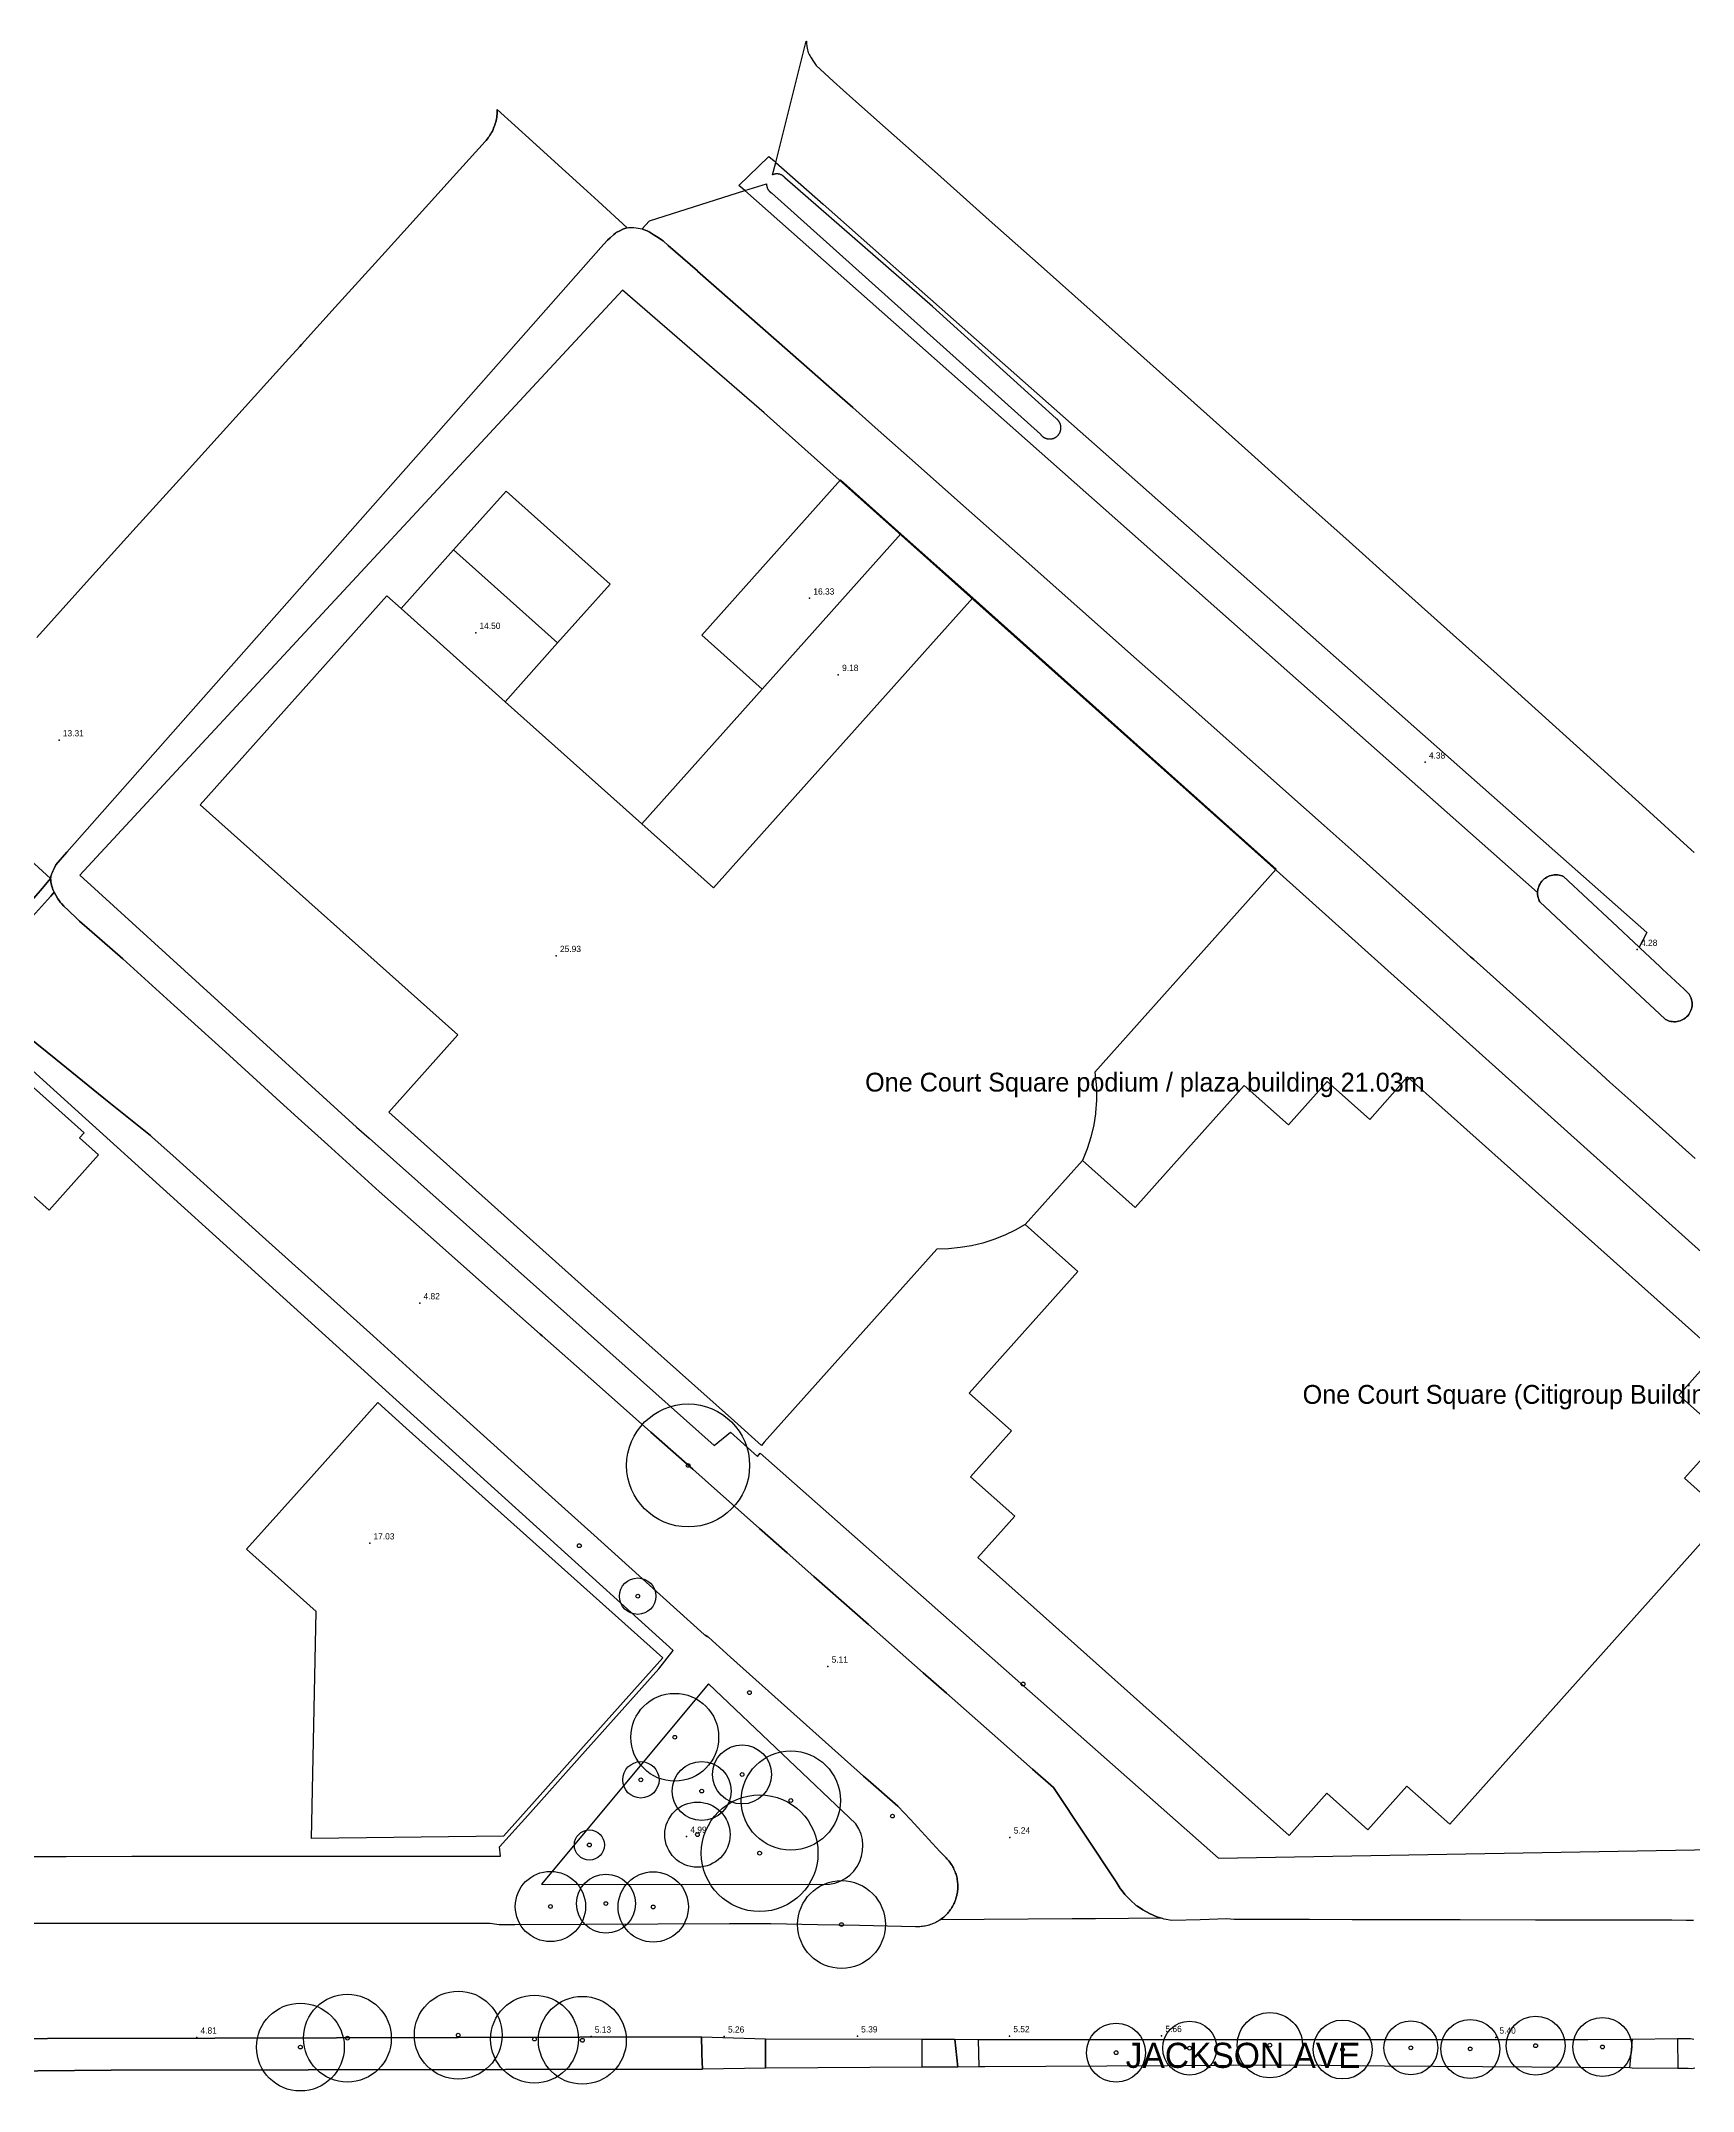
# Model space of a CAD drawing. Header units: metres. Extents: x -149 to 157, y -151 to 214.
# Drawn here: x -76.5 to 55.2, y 50.2 to 213.5 of the extents above; entities that cross this region are included whole.
import ezdxf

# ---------------------------------------------------------------- set-up
doc = ezdxf.new("R2010")
doc.units = ezdxf.units.M

msp = doc.modelspace()

# ---------------------------------------------------------------- linework, layer by layer
at = {"layer": 'BUILDINGS'}
for points in [[(-7.912, 174.279), (-18.981, 161.89), (-23.789, 166.185), (-16.925, 173.868), (-12.72, 178.574)], [(-31.087, 170.258), (-35.279, 165.566), (-43.581, 172.983), (-39.389, 177.676)], [(-2.192, 169.168), (-22.85, 146.047), (-28.57, 151.158), (-18.981, 161.89), (-7.912, 174.279)], [(-35.279, 165.566), (-39.46, 160.887), (-47.762, 168.305), (-43.581, 172.983)], [(6.557, 124.32), (2.001, 119.221), (1.196, 118.764), (0.36, 118.363), (-0.502, 118.023), (-1.385, 117.743), (-2.286, 117.526), (-3.199, 117.373), (-4.121, 117.284), (-5.046, 117.26), (-18.802, 101.864), (-19.029, 101.61), (-21.19, 103.541), (-32.619, 113.752), (-48.745, 128.16), (-43.229, 134.334), (-63.762, 152.679), (-48.895, 169.318), (-47.762, 168.305), (-39.46, 160.887), (-28.57, 151.158), (-22.85, 146.047), (-2.192, 169.168), (22.011, 147.543), (7.551, 131.359), (7.666, 130.113), (7.677, 129.121), (7.608, 128.131), (7.596, 128.045), (7.461, 127.15), (7.236, 126.183), (6.934, 125.238)], [(-75.811, 120.367), (-85.738, 129.225), (-84.444, 130.676), (-84.789, 131.784), (-83.144, 133.628), (-82.029, 133.275), (-81.383, 133.999), (-73.013, 126.532), (-73.382, 126.119), (-71.877, 124.776)], [(-39.592, 70.475), (-54.899, 70.292), (-54.517, 88.374), (-60.068, 93.344), (-54.685, 99.357), (-49.614, 105.02), (-47.346, 102.99), (-26.884, 84.669), (-33.207, 77.606), (-37.337, 72.993)]]:
    msp.add_lwpolyline(points, close=True, dxfattribs=at)
msp.add_lwpolyline([(55.874, 93.847), (35.833, 71.417), (32.422, 74.465), (29.311, 70.983), (26.051, 73.896), (23.028, 70.512), (-1.782, 92.679), (1.155, 95.967), (-2.375, 99.12), (0.889, 102.773), (-2.47, 105.774), (6.196, 115.473), (2.001, 119.221), (6.557, 124.32), (10.752, 120.572), (13.846, 124.035), (19.452, 130.309), (22.981, 127.156), (26.075, 130.618), (29.456, 127.598), (32.479, 130.982), (57.092, 108.99), (54.089, 105.629), (57.648, 102.45), (54.561, 98.995), (57.849, 96.057)], dxfattribs=at)
at = {"layer": 'CURB'}
for points in [[(-13.297, 210.314), (-11.74, 208.931), (-9.154, 206.633), (-5.01, 202.95), (-0.866, 199.268), (3.277, 195.587), (7.421, 191.905), (11.446, 188.301), (15.472, 184.696), (19.497, 181.092), (23.523, 177.487), (27.547, 173.883), (31.574, 170.278), (35.599, 166.675), (39.625, 163.07), (43.471, 159.593), (47.319, 156.117), (49.279, 154.346), (51.166, 152.64), (55.081, 149.083), (55.326, 148.861)], [(-40.09, 208.098), (-40.091, 207.97), (-40.095, 207.843), (-40.096, 207.833), (-40.104, 207.716), (-40.117, 207.588), (-40.135, 207.462), (-40.157, 207.336), (-40.183, 207.21), (-40.214, 207.087), (-40.248, 206.963), (-40.286, 206.842), (-40.33, 206.722), (-40.377, 206.603), (-40.427, 206.486), (-40.482, 206.371), (-40.542, 206.257), (-40.604, 206.147), (-40.671, 206.037), (-40.741, 205.93), (-40.778, 205.878), (-40.815, 205.827), (-40.893, 205.725), (-40.973, 205.626), (-41.057, 205.53), (-43.594, 202.726), (-45.073, 201.091), (-49.038, 196.707), (-53.002, 192.322), (-55.695, 189.346), (-55.837, 189.189), (-56.967, 187.938), (-60.932, 183.554), (-64.896, 179.169), (-68.861, 174.785), (-72.825, 170.401), (-76.79, 166.017)], [(-75.69, 146.788), (-75.684, 146.895), (-75.67, 146.969), (-75.649, 147.048), (-75.622, 147.132), (-75.552, 147.309), (-75.521, 147.376), (-75.418, 147.596), (-75.266, 147.895), (-74.388, 148.888), (-45.982, 181.055), (-31.822, 197.089), (-31.303, 197.676), (-31.102, 197.859), (-30.805, 198.128), (-30.673, 198.231), (-30.611, 198.272), (-30.325, 198.428), (-30.084, 198.541), (-29.841, 198.634), (-29.729, 198.666)], [(-29.729, 198.666), (-29.628, 198.686), (-29.542, 198.693), (-29.346, 198.694), (-29.239, 198.687), (-29.016, 198.663), (-28.692, 198.605), (-28.538, 198.565), (-28.505, 198.557), (-28.427, 198.531), (-28.287, 198.475), (-28.139, 198.405), (-27.984, 198.324), (-27.824, 198.233), (-27.656, 198.128), (-27.404, 197.97), (-26.878, 197.619), (-26.465, 197.256), (-24.141, 195.215), (-24.121, 195.198), (-20.007, 191.585), (-15.873, 187.955), (-13.201, 185.608), (-11.738, 184.324), (-9.714, 182.529), (-7.22, 180.317), (-2.7, 176.311), (1.819, 172.303), (6.338, 168.297), (10.857, 164.29), (15.376, 160.283), (19.895, 156.276), (24.414, 152.269), (25.829, 151.014), (28.933, 148.262), (33.342, 144.298), (37.5, 140.56), (37.752, 140.334), (42.161, 136.369), (46.571, 132.406), (47.58, 131.498), (48.61, 130.572), (50.98, 128.441), (55.39, 124.476)], [(50.981, 141.272), (52.605, 139.751), (52.796, 139.573), (54.51, 137.967), (54.916, 137.586), (54.981, 137.48), (55.036, 137.369), (55.081, 137.254), (55.115, 137.135), (55.14, 137.013), (55.153, 136.89), (55.156, 136.766), (55.148, 136.643), (55.129, 136.52), (55.1, 136.4), (55.06, 136.282), (55.01, 136.169), (54.95, 136.06), (54.882, 135.957), (54.804, 135.861), (54.718, 135.771), (54.625, 135.689), (54.525, 135.616), (54.419, 135.552), (54.308, 135.497), (54.193, 135.452), (54.074, 135.417), (53.952, 135.393), (53.829, 135.38), (53.705, 135.377), (53.582, 135.385), (53.459, 135.404), (53.339, 135.433), (53.222, 135.473), (53.108, 135.523), (53.025, 135.567), (52.551, 136.011), (50.646, 137.795), (43.019, 144.938), (42.974, 145.028), (42.925, 145.146), (42.888, 145.267), (42.86, 145.391), (42.844, 145.517), (42.839, 145.644), (42.84, 145.677), (42.844, 145.77), (42.861, 145.896), (42.889, 146.02), (42.927, 146.141), (42.976, 146.258), (43.035, 146.37), (43.103, 146.477), (43.181, 146.578), (43.267, 146.671), (43.361, 146.757), (43.461, 146.834), (43.569, 146.902), (43.681, 146.96), (43.799, 147.009), (43.92, 147.046), (44.044, 147.074), (44.169, 147.09), (44.296, 147.095), (44.423, 147.089), (44.549, 147.073), (44.555, 147.071), (44.673, 147.045), (44.794, 147.006), (44.911, 146.958), (48.776, 143.337), (50.929, 141.321), (50.981, 141.272)], [(-69.933, 140.383), (-72.408, 142.537), (-73.391, 143.392), (-73.563, 143.555), (-74.305, 144.259), (-74.621, 144.574), (-74.643, 144.596), (-74.819, 144.79), (-74.925, 144.918), (-75.022, 145.047), (-75.109, 145.178), (-75.286, 145.473), (-75.41, 145.699), (-75.412, 145.702), (-75.468, 145.814), (-75.515, 145.92), (-75.551, 146.016), (-75.615, 146.252), (-75.668, 146.528), (-75.684, 146.664), (-75.69, 146.788)], [(4.261, 74.339), (2.581, 75.819), (-1.776, 79.655), (-4.286, 81.865), (-6.132, 83.491), (-10.49, 87.328), (-14.847, 91.164), (-16.981, 93.054), (-19.179, 95.001), (-23.511, 98.837), (-24.505, 99.717), (-27.844, 102.673), (-32.176, 106.508), (-36.509, 110.345), (-36.663, 110.481), (-40.841, 114.181), (-45.174, 118.017), (-49.506, 121.853), (-53.591, 125.558), (-55.682, 127.455), (-57.678, 129.265), (-57.717, 129.3), (-61.762, 132.971), (-65.848, 136.677), (-69.933, 140.383)], [(-78.987, 135.39), (-75.268, 132.388), (-71.442, 129.3), (-67.736, 126.309), (-67.616, 126.212), (-65.681, 124.468), (-63.21, 122.242), (-58.805, 118.272), (-54.399, 114.303), (-49.994, 110.332), (-45.588, 106.363), (-43.347, 104.343), (-41.183, 102.393), (-36.778, 98.423), (-32.371, 94.453), (-27.966, 90.483), (-23.586, 86.536), (-23.561, 86.514)], [(-10.899, 75.252), (-21.503, 84.746), (-23.264, 86.322), (-23.361, 86.389), (-23.46, 86.453), (-23.561, 86.514)], [(-10.899, 75.252), (-10.52, 74.923), (-8.155, 72.87), (-7.155, 71.791), (-4.799, 69.251), (-4.397, 68.817), (-4.317, 68.741), (-4.241, 68.661), (-4.166, 68.578), (-4.095, 68.493), (-4.027, 68.407), (-3.961, 68.317), (-3.899, 68.226), (-3.84, 68.132), (-3.784, 68.036), (-3.774, 68.016), (-3.732, 67.938), (-3.683, 67.84), (-3.637, 67.739), (-3.595, 67.636), (-3.557, 67.532), (-3.522, 67.428), (-3.49, 67.321), (-3.462, 67.215), (-3.439, 67.107), (-3.419, 66.998), (-3.403, 66.889), (-3.39, 66.78), (-3.381, 66.67), (-3.376, 66.559), (-3.375, 66.449), (-3.377, 66.339), (-3.383, 66.229), (-3.393, 66.119), (-3.407, 66.009), (-3.424, 65.9), (-3.446, 65.792), (-3.464, 65.713), (-3.47, 65.684), (-3.499, 65.577), (-3.531, 65.472), (-3.567, 65.368), (-3.607, 65.264), (-3.649, 65.162), (-3.695, 65.063), (-3.745, 64.964), (-3.799, 64.867), (-3.855, 64.773)], [(55.279, 63.757), (54.67, 63.758), (53.541, 63.76), (52.61, 63.762), (50.621, 63.766), (50.553, 63.766), (48.666, 63.769), (42.663, 63.781), (36.66, 63.792), (34.46, 63.797), (30.656, 63.804), (28.062, 63.809), (24.653, 63.815), (20.713, 63.823), (18.65, 63.827), (18.362, 63.848), (18.075, 63.879), (15.952, 63.81), (13.684, 63.736), (13.073, 63.861), (12.849, 63.931), (12.478, 64.048), (11.905, 64.294), (11.36, 64.596), (10.935, 64.893), (10.848, 64.953), (10.375, 65.36), (9.947, 65.813), (9.721, 66.106), (9.566, 66.307), (9.238, 66.837), (4.261, 74.339)], [(-3.855, 64.773), (-3.914, 64.679), (-3.978, 64.588), (-4.03, 64.517), (-4.043, 64.5), (-4.112, 64.414), (-4.184, 64.33), (-4.258, 64.249), (-4.328, 64.178), (-4.336, 64.17), (-4.416, 64.094), (-4.499, 64.02), (-4.584, 63.951), (-4.671, 63.882), (-4.76, 63.818), (-4.774, 63.809), (-4.802, 63.79), (-4.852, 63.757), (-4.947, 63.699), (-5.042, 63.644), (-5.14, 63.593), (-5.239, 63.544), (-5.34, 63.5), (-5.443, 63.459), (-5.546, 63.421), (-5.651, 63.386), (-5.697, 63.373), (-5.757, 63.356), (-5.865, 63.33), (-5.972, 63.306), (-6.081, 63.287), (-6.19, 63.271), (-6.3, 63.259), (-6.41, 63.251), (-6.52, 63.247), (-6.631, 63.246), (-6.741, 63.249), (-11.202, 63.341)], [(-18.287, 63.487), (-19.681, 63.481), (-21.583, 63.473), (-38.699, 63.4), (-39.217, 63.397), (-39.399, 63.391), (-39.58, 63.39), (-39.762, 63.396), (-39.943, 63.408), (-40.123, 63.426), (-40.302, 63.45), (-40.482, 63.481), (-40.659, 63.517), (-42.944, 63.516), (-46.023, 63.515), (-51.387, 63.513), (-56.75, 63.509), (-62.114, 63.507), (-67.478, 63.505), (-72.842, 63.503), (-78.206, 63.499), (-83.57, 63.497)], [(-11.202, 63.341), (-14.571, 63.411), (-18.287, 63.487)], [(-146.967, 51.13), (-70.879, 51.825), (-23.741, 51.885), (-23.773, 53.059), (-23.779, 53.28), (-23.813, 54.485)], [(-23.813, 54.485), (-62.608, 54.372), (-89.301, 54.31)], [(54.841, 51.953), (54.758, 51.954), (54.007, 51.96), (50.365, 51.989), (50.199, 51.991), (30.644, 52.148), (23.069, 52.209), (-1.236, 52.073), (-1.709, 52.071), (-3.376, 52.062), (-5.733, 52.048), (-6.228, 52.046), (-18.7, 51.976), (-18.71, 53.096), (-18.72, 54.309), (-6.213, 54.282), (-5.821, 54.282), (-3.605, 54.277), (-1.762, 54.273), (-1.323, 54.272), (9.485, 54.249), (30.595, 54.251), (46.836, 54.253), (50.332, 54.295), (50.402, 54.296), (54, 54.339), (54.724, 54.347), (54.749, 54.348), (55.023, 54.353), (55.29, 54.297)], [(55.361, 51.987), (55.097, 51.917), (54.841, 51.953)]]:
    msp.add_lwpolyline(points, dxfattribs=at)
at = {"layer": 'MEDIAN'}
for points in [[(-17.889, 203.87), (-14.122, 200.541), (-9.225, 196.213), (51.552, 142.5), (50.929, 141.321), (48.776, 143.337), (44.911, 146.958), (44.794, 147.006), (44.673, 147.045), (44.555, 147.071), (44.549, 147.073), (44.423, 147.089), (44.296, 147.095), (44.169, 147.09), (44.044, 147.074), (43.92, 147.046), (43.799, 147.009), (43.681, 146.96), (43.569, 146.902), (43.461, 146.834), (43.361, 146.757), (43.267, 146.671), (43.181, 146.578), (43.103, 146.477), (43.035, 146.37), (42.976, 146.258), (42.927, 146.141), (42.889, 146.02), (42.861, 145.896), (42.844, 145.77), (42.84, 145.677), (-20.351, 201.619), (-20.523, 201.772), (-20.826, 202.04), (-18.431, 204.349), (-18.027, 203.992)], [(50.929, 141.321), (50.981, 141.272), (52.605, 139.751), (52.796, 139.573), (54.51, 137.967), (54.916, 137.586), (54.981, 137.48), (55.036, 137.369), (55.081, 137.254), (55.115, 137.135), (55.14, 137.013), (55.153, 136.89), (55.156, 136.766), (55.148, 136.643), (55.129, 136.52), (55.1, 136.4), (55.06, 136.282), (55.01, 136.169), (54.95, 136.06), (54.882, 135.957), (54.804, 135.861), (54.718, 135.771), (54.625, 135.689), (54.525, 135.616), (54.419, 135.552), (54.308, 135.497), (54.193, 135.452), (54.074, 135.417), (53.952, 135.393), (53.829, 135.38), (53.705, 135.377), (53.582, 135.385), (53.459, 135.404), (53.339, 135.433), (53.222, 135.473), (53.108, 135.523), (53.025, 135.567), (52.551, 136.011), (50.646, 137.795), (43.019, 144.938), (42.974, 145.028), (42.925, 145.146), (42.888, 145.267), (42.86, 145.391), (42.844, 145.517), (42.839, 145.644), (42.84, 145.677), (42.844, 145.77), (42.861, 145.896), (42.889, 146.02), (42.927, 146.141), (42.976, 146.258), (43.035, 146.37), (43.103, 146.477), (43.181, 146.578), (43.267, 146.671), (43.361, 146.757), (43.461, 146.834), (43.569, 146.902), (43.681, 146.96), (43.799, 147.009), (43.92, 147.046), (44.044, 147.074), (44.169, 147.09), (44.296, 147.095), (44.423, 147.089), (44.549, 147.073), (44.555, 147.071), (44.673, 147.045), (44.794, 147.006), (44.911, 146.958), (48.776, 143.337)], [(-6.228, 52.046), (-18.7, 51.976), (-18.71, 53.096), (-18.72, 54.309), (-6.213, 54.282), (-5.821, 54.282), (-3.605, 54.277), (-3.376, 52.062), (-5.733, 52.048)]]:
    msp.add_lwpolyline(points, close=True, dxfattribs=at)
for points in [[(-89.301, 54.31), (-62.608, 54.372), (-23.813, 54.485), (-23.779, 53.28), (-23.773, 53.059), (-23.741, 51.885), (-70.879, 51.825), (-146.967, 51.13)], [(55.361, 51.987), (55.097, 51.917), (54.841, 51.953), (54.758, 51.954), (54.007, 51.96), (50.365, 51.989), (50.199, 51.991), (30.644, 52.148), (23.069, 52.209), (-1.236, 52.073), (-1.709, 52.071), (-3.376, 52.062), (-3.605, 54.277), (-1.762, 54.273), (-1.323, 54.272), (9.485, 54.249), (30.595, 54.251), (46.836, 54.253), (50.332, 54.295), (50.402, 54.296), (54, 54.339), (54.724, 54.347), (54.749, 54.348), (55.023, 54.353), (55.29, 54.297)]]:
    msp.add_lwpolyline(points, dxfattribs=at)
at = {"layer": 'ROADBED'}
for points in [[(55.39, 124.476), (50.98, 128.441), (48.61, 130.572), (47.58, 131.498), (46.571, 132.406), (42.161, 136.369), (37.752, 140.334), (37.5, 140.56), (33.342, 144.298), (28.933, 148.262), (25.829, 151.014), (24.414, 152.269), (19.895, 156.276), (15.376, 160.283), (10.857, 164.29), (6.338, 168.297), (1.819, 172.303), (-2.7, 176.311), (-7.22, 180.317), (-9.714, 182.529), (-11.738, 184.324), (-13.201, 185.608), (-15.873, 187.955), (-20.007, 191.585), (-24.121, 195.198), (-24.141, 195.215), (-26.465, 197.256), (-26.878, 197.619), (-27.404, 197.97), (-27.656, 198.128), (-27.824, 198.233), (-27.984, 198.324), (-28.139, 198.405), (-28.287, 198.475), (-28.427, 198.531), (-28.505, 198.557), (-28.538, 198.565), (-28.284, 198.856), (-27.965, 199.221), (-20.351, 201.619), (-18.621, 202.164), (-18.622, 202.152), (-18.622, 202.124), (-18.621, 202.095), (-18.62, 202.068), (-18.616, 202.039), (-18.613, 202.01), (-18.608, 201.982), (-18.602, 201.954), (-18.595, 201.926), (-18.588, 201.9), (-18.579, 201.873), (-18.57, 201.845), (-18.559, 201.819), (-18.548, 201.793), (-18.535, 201.767), (-18.523, 201.741), (-18.508, 201.717), (-18.493, 201.692), (-18.478, 201.668), (-18.461, 201.646), (-18.444, 201.623), (-18.426, 201.6), (-18.407, 201.579), (-18.387, 201.559), (-18.367, 201.539), (-18.347, 201.519), (-18.325, 201.501), (-18.302, 201.484), (-18.28, 201.466), (-18.255, 201.45), (-18.232, 201.434), (3.214, 182.2), (3.232, 182.175), (3.251, 182.151), (3.271, 182.127), (3.293, 182.104), (3.314, 182.082), (3.337, 182.06), (3.36, 182.04), (3.384, 182.02), (3.409, 182.001), (3.434, 181.983), (3.46, 181.966), (3.487, 181.949), (3.514, 181.934), (3.542, 181.92), (3.57, 181.907), (3.598, 181.894), (3.627, 181.882), (3.657, 181.871), (3.687, 181.862), (3.716, 181.854), (3.746, 181.847), (3.777, 181.84), (3.808, 181.835), (3.839, 181.831), (3.87, 181.828), (3.901, 181.826), (3.932, 181.824), (3.963, 181.825), (3.994, 181.827), (4.026, 181.828), (4.056, 181.832), (4.088, 181.837), (4.118, 181.842), (4.148, 181.849), (4.178, 181.856), (4.208, 181.865), (4.238, 181.874), (4.267, 181.885), (4.296, 181.897), (4.325, 181.91), (4.352, 181.924), (4.38, 181.938), (4.407, 181.954), (4.433, 181.971), (4.459, 181.988), (4.484, 182.006), (4.509, 182.025), (4.533, 182.045), (4.556, 182.065), (4.578, 182.088), (4.6, 182.11), (4.621, 182.133), (4.641, 182.156), (4.66, 182.181), (4.679, 182.207), (4.696, 182.233), (4.713, 182.259), (4.728, 182.286), (4.743, 182.313), (4.753, 182.334), (4.757, 182.341), (4.769, 182.369), (4.781, 182.398), (4.792, 182.427), (4.802, 182.457), (4.811, 182.487), (4.818, 182.518), (4.825, 182.548), (4.831, 182.579), (4.835, 182.609), (4.838, 182.64), (4.841, 182.671), (4.841, 182.703), (4.841, 182.733), (4.841, 182.765), (4.839, 182.795), (4.836, 182.826), (4.832, 182.858), (4.827, 182.889), (4.82, 182.919), (4.813, 182.949), (4.804, 182.979), (4.795, 183.009), (4.785, 183.038), (4.773, 183.067), (4.761, 183.096), (4.748, 183.124), (4.733, 183.151), (4.718, 183.178), (4.701, 183.205), (4.684, 183.231), (4.667, 183.257), (4.648, 183.282), (4.628, 183.306), (4.607, 183.329), (4.586, 183.351), (4.564, 183.373), (4.541, 183.394), (4.516, 183.415), (4.493, 183.434), (4.468, 183.453), (-5.405, 192.373), (-17.158, 202.644), (-17.175, 202.664), (-17.192, 202.685), (-17.21, 202.704), (-17.229, 202.723), (-17.248, 202.741), (-17.269, 202.759), (-17.289, 202.776), (-17.312, 202.793), (-17.335, 202.809), (-17.358, 202.825), (-17.383, 202.84), (-17.407, 202.854), (-17.433, 202.867), (-17.458, 202.88), (-17.485, 202.891), (-17.511, 202.902), (-17.538, 202.911), (-17.565, 202.92), (-17.592, 202.928), (-17.62, 202.935), (-17.648, 202.94), (-17.676, 202.945), (-17.704, 202.949), (-17.733, 202.952), (-17.762, 202.954), (-17.789, 202.955), (-17.818, 202.955), (-17.847, 202.953), (-17.875, 202.951), (-17.903, 202.948), (-17.931, 202.944), (-17.96, 202.939), (-17.988, 202.933), (-18.015, 202.926), (-18.043, 202.918), (-18.069, 202.909), (-18.097, 202.9), (-18.123, 202.889), (-18.138, 202.882), (-17.889, 203.87), (-15.695, 212.582), (-15.458, 213.525), (-15.439, 213.546), (-15.441, 213.499), (-15.438, 213.377), (-15.413, 213.11), (-15.368, 212.849), (-15.34, 212.734), (-15.318, 212.666), (-15.308, 212.636), (-15.232, 212.47), (-15.185, 212.382), (-15.073, 212.197), (-14.874, 211.904), (-14.657, 211.6), (-14.35, 211.31), (-13.297, 210.314), (-11.74, 208.931), (-9.154, 206.633), (-5.01, 202.95), (-0.866, 199.268), (3.277, 195.587), (7.421, 191.905), (11.446, 188.301), (15.472, 184.696), (19.497, 181.092), (23.523, 177.487), (27.547, 173.883), (31.574, 170.278), (35.599, 166.675), (39.625, 163.07), (43.471, 159.593), (47.319, 156.117), (49.279, 154.346), (51.166, 152.64), (55.081, 149.083), (55.326, 148.861)], [(-76.79, 166.017), (-72.825, 170.401), (-68.861, 174.785), (-64.896, 179.169), (-60.932, 183.554), (-56.967, 187.938), (-55.837, 189.189), (-55.695, 189.346), (-53.002, 192.322), (-49.038, 196.707), (-45.073, 201.091), (-43.594, 202.726), (-41.057, 205.53), (-40.973, 205.626), (-40.893, 205.725), (-40.815, 205.827), (-40.778, 205.878), (-40.741, 205.93), (-40.671, 206.037), (-40.604, 206.147), (-40.542, 206.257), (-40.482, 206.371), (-40.427, 206.486), (-40.377, 206.603), (-40.33, 206.722), (-40.286, 206.842), (-40.248, 206.963), (-40.214, 207.087), (-40.183, 207.21), (-40.157, 207.336), (-40.135, 207.462), (-40.117, 207.588), (-40.104, 207.716), (-40.096, 207.833), (-40.095, 207.843), (-40.091, 207.97), (-40.09, 208.098), (-37.276, 205.536), (-36.092, 204.459), (-33.216, 201.841), (-32.048, 200.777), (-29.729, 198.666), (-29.841, 198.634), (-30.084, 198.541), (-30.325, 198.428), (-30.611, 198.272), (-30.673, 198.231), (-30.805, 198.128), (-31.102, 197.859), (-31.303, 197.676), (-31.822, 197.089), (-45.982, 181.055), (-74.388, 148.888), (-75.266, 147.895), (-75.418, 147.596), (-75.521, 147.376), (-75.552, 147.309), (-75.622, 147.132), (-75.649, 147.048), (-75.67, 146.969), (-75.684, 146.895), (-75.69, 146.788), (-78.224, 149.118)], [(-82.848, 138.505), (-76.378, 145.992), (-75.69, 146.788), (-75.684, 146.664), (-75.668, 146.528), (-75.615, 146.252), (-75.551, 146.016), (-75.515, 145.92), (-75.468, 145.814), (-75.412, 145.702), (-75.41, 145.699), (-75.687, 145.39), (-75.954, 145.091), (-78.798, 141.908)], [(-78.798, 141.908), (-75.954, 145.091), (-75.687, 145.39), (-75.41, 145.699), (-75.286, 145.473), (-75.109, 145.178), (-75.022, 145.047), (-74.925, 144.918), (-74.819, 144.79), (-74.643, 144.596), (-74.621, 144.574), (-74.305, 144.259), (-73.563, 143.555), (-73.391, 143.392), (-72.408, 142.537), (-69.933, 140.383), (-65.848, 136.677), (-61.762, 132.971), (-57.717, 129.3), (-57.678, 129.265), (-55.682, 127.455), (-53.591, 125.558), (-49.506, 121.853), (-45.174, 118.017), (-40.841, 114.181), (-36.663, 110.481), (-36.509, 110.345), (-32.176, 106.508), (-27.844, 102.673), (-24.505, 99.717), (-23.511, 98.837), (-19.179, 95.001), (-16.981, 93.054), (-14.847, 91.164), (-10.49, 87.328), (-6.132, 83.491), (-4.286, 81.865), (-1.776, 79.655), (2.581, 75.819), (4.261, 74.339), (9.238, 66.837), (9.566, 66.307), (9.721, 66.106), (9.947, 65.813), (10.375, 65.36), (10.848, 64.953), (10.935, 64.893), (11.36, 64.596), (11.905, 64.294), (12.478, 64.048), (12.849, 63.931), (7.593, 63.889), (5.748, 63.874), (-4.794, 63.79), (-4.802, 63.79), (-4.774, 63.809), (-4.76, 63.818), (-4.671, 63.882), (-4.584, 63.951), (-4.499, 64.02), (-4.416, 64.094), (-4.336, 64.17), (-4.328, 64.178), (-4.258, 64.249), (-4.184, 64.33), (-4.112, 64.414), (-4.043, 64.5), (-4.03, 64.517), (-3.978, 64.588), (-3.914, 64.679), (-3.855, 64.773), (-3.799, 64.867), (-3.745, 64.964), (-3.695, 65.063), (-3.649, 65.162), (-3.607, 65.264), (-3.567, 65.368), (-3.531, 65.472), (-3.499, 65.577), (-3.47, 65.684), (-3.464, 65.713), (-3.446, 65.792), (-3.424, 65.9), (-3.407, 66.009), (-3.393, 66.119), (-3.383, 66.229), (-3.377, 66.339), (-3.375, 66.449), (-3.376, 66.559), (-3.381, 66.67), (-3.39, 66.78), (-3.403, 66.889), (-3.419, 66.998), (-3.439, 67.107), (-3.462, 67.215), (-3.49, 67.321), (-3.522, 67.428), (-3.557, 67.532), (-3.595, 67.636), (-3.637, 67.739), (-3.683, 67.84), (-3.732, 67.938), (-3.774, 68.016), (-3.784, 68.036), (-3.84, 68.132), (-3.899, 68.226), (-3.961, 68.317), (-4.027, 68.407), (-4.095, 68.493), (-4.166, 68.578), (-4.241, 68.661), (-4.317, 68.741), (-4.397, 68.817), (-4.799, 69.251), (-7.155, 71.791), (-8.155, 72.87), (-10.52, 74.923), (-10.899, 75.252), (-21.503, 84.746), (-23.264, 86.322), (-23.361, 86.389), (-23.46, 86.453), (-23.561, 86.514), (-23.586, 86.536), (-27.966, 90.483), (-32.371, 94.453), (-36.778, 98.423), (-41.183, 102.393), (-43.347, 104.343), (-45.588, 106.363), (-49.994, 110.332), (-54.399, 114.303), (-58.805, 118.272), (-63.21, 122.242), (-65.681, 124.468), (-67.616, 126.212), (-67.736, 126.309), (-71.442, 129.3), (-75.268, 132.388), (-78.987, 135.39)]]:
    msp.add_lwpolyline(points, dxfattribs=at)
for points in [[(-75.69, 146.788), (-76.378, 145.992), (-82.848, 138.505), (-83.337, 137.939), (-85.838, 140.581), (-86.99, 141.799), (-89.615, 144.571), (-90.802, 145.826), (-93.529, 148.709), (-91.698, 150.757), (-90.322, 152.192), (-86.22, 156.47), (-83.505, 153.973), (-82.246, 152.816), (-79.437, 150.233), (-78.224, 149.118)], [(53.025, 135.567), (53.108, 135.523), (53.222, 135.473), (53.339, 135.433), (53.459, 135.404), (53.582, 135.385), (53.705, 135.377), (53.829, 135.38), (53.952, 135.393), (54.074, 135.417), (54.193, 135.452), (54.308, 135.497), (54.419, 135.552), (54.525, 135.616), (54.625, 135.689), (54.718, 135.771), (54.804, 135.861), (54.882, 135.957), (54.95, 136.06), (55.01, 136.169), (55.06, 136.282), (55.1, 136.4), (55.129, 136.52), (55.148, 136.643), (55.156, 136.766), (55.153, 136.89), (55.14, 137.013), (55.115, 137.135), (55.081, 137.254), (55.036, 137.369), (54.981, 137.48), (54.916, 137.586), (54.51, 137.967), (52.796, 139.573), (52.605, 139.751), (50.981, 141.272), (50.929, 141.321), (48.776, 143.337), (44.911, 146.958), (44.794, 147.006), (44.673, 147.045), (44.555, 147.071), (44.549, 147.073), (44.423, 147.089), (44.296, 147.095), (44.169, 147.09), (44.044, 147.074), (43.92, 147.046), (43.799, 147.009), (43.681, 146.96), (43.569, 146.902), (43.461, 146.834), (43.361, 146.757), (43.267, 146.671), (43.181, 146.578), (43.103, 146.477), (43.035, 146.37), (42.976, 146.258), (42.927, 146.141), (42.889, 146.02), (42.861, 145.896), (42.844, 145.77), (42.84, 145.677), (42.839, 145.644), (42.844, 145.517), (42.86, 145.391), (42.888, 145.267), (42.925, 145.146), (42.974, 145.028), (43.019, 144.938), (50.646, 137.795), (52.551, 136.011)]]:
    msp.add_lwpolyline(points, close=True, dxfattribs=at)
at = {"layer": 'SIDEWALK'}
for points in [[(55.279, 63.757), (54.67, 63.758), (53.541, 63.76), (52.61, 63.762), (50.621, 63.766), (50.553, 63.766), (48.666, 63.769), (42.663, 63.781), (36.66, 63.792), (34.46, 63.797), (30.656, 63.804), (28.062, 63.809), (24.653, 63.815), (20.713, 63.823), (18.65, 63.827), (18.362, 63.848), (18.075, 63.879), (15.952, 63.81), (13.684, 63.736), (13.073, 63.861), (12.849, 63.931), (12.478, 64.048), (11.905, 64.294), (11.36, 64.596), (10.935, 64.893), (10.848, 64.953), (10.375, 65.36), (9.947, 65.813), (9.721, 66.106), (9.566, 66.307), (9.238, 66.837), (4.261, 74.339), (2.581, 75.819), (-1.776, 79.655), (-4.286, 81.865), (-6.132, 83.491), (-10.49, 87.328), (-14.847, 91.164), (-16.981, 93.054), (-19.179, 95.001), (-23.511, 98.837), (-24.505, 99.717), (-27.844, 102.673), (-32.176, 106.508), (-36.509, 110.345), (-36.663, 110.481), (-40.841, 114.181), (-45.174, 118.017), (-49.506, 121.853), (-53.591, 125.558), (-55.682, 127.455), (-57.678, 129.265), (-57.717, 129.3), (-61.762, 132.971), (-65.848, 136.677), (-69.933, 140.383), (-72.408, 142.537), (-73.391, 143.392), (-73.563, 143.555), (-74.305, 144.259), (-74.621, 144.574), (-74.643, 144.596), (-74.819, 144.79), (-74.925, 144.918), (-75.022, 145.047), (-75.109, 145.178), (-75.286, 145.473), (-75.41, 145.699), (-75.412, 145.702), (-75.468, 145.814), (-75.515, 145.92), (-75.551, 146.016), (-75.615, 146.252), (-75.668, 146.528), (-75.684, 146.664), (-75.69, 146.788), (-75.684, 146.895), (-75.67, 146.969), (-75.649, 147.048), (-75.622, 147.132), (-75.552, 147.309), (-75.521, 147.376), (-75.418, 147.596), (-75.266, 147.895), (-74.388, 148.888), (-45.982, 181.055), (-31.822, 197.089), (-31.303, 197.676), (-31.102, 197.859), (-30.805, 198.128), (-30.673, 198.231), (-30.611, 198.272), (-30.325, 198.428), (-30.084, 198.541), (-29.841, 198.634), (-29.729, 198.666), (-29.628, 198.686), (-29.542, 198.693), (-29.346, 198.694), (-29.239, 198.687), (-29.016, 198.663), (-28.692, 198.605), (-28.538, 198.565), (-28.505, 198.557), (-28.427, 198.531), (-28.287, 198.475), (-28.139, 198.405), (-27.984, 198.324), (-27.824, 198.233), (-27.656, 198.128), (-27.404, 197.97), (-26.878, 197.619), (-26.465, 197.256), (-24.141, 195.215), (-24.121, 195.198), (-20.007, 191.585), (-15.873, 187.955), (-13.201, 185.608), (-11.738, 184.324), (-9.714, 182.529), (-7.22, 180.317), (-2.7, 176.311), (1.819, 172.303), (6.338, 168.297), (10.857, 164.29), (15.376, 160.283), (19.895, 156.276), (24.414, 152.269), (25.829, 151.014), (28.933, 148.262), (33.342, 144.298), (37.5, 140.56), (37.752, 140.334), (42.161, 136.369), (46.571, 132.406), (47.58, 131.498), (48.61, 130.572), (50.98, 128.441), (55.39, 124.476)], [(-79.821, 68.856), (-74.454, 68.858), (-69.213, 68.861), (-62.239, 68.864), (-56.134, 68.867), (-39.827, 68.875), (-39.911, 69.605), (-37.656, 72.124), (-33.526, 76.737), (-27.202, 83.8), (-26.074, 85.27), (-46.753, 103.981), (-81.381, 135.311)], [(-78.987, 135.39), (-75.268, 132.388), (-71.442, 129.3), (-67.736, 126.309), (-67.616, 126.212), (-65.681, 124.468), (-63.21, 122.242), (-58.805, 118.272), (-54.399, 114.303), (-49.994, 110.332), (-45.588, 106.363), (-43.347, 104.343), (-41.183, 102.393), (-36.778, 98.423), (-32.371, 94.453), (-27.966, 90.483), (-23.586, 86.536), (-23.561, 86.514), (-23.46, 86.453), (-23.361, 86.389), (-23.264, 86.322), (-21.503, 84.746), (-10.899, 75.252), (-10.52, 74.923), (-8.155, 72.87), (-7.155, 71.791), (-4.799, 69.251), (-4.397, 68.817), (-4.317, 68.741), (-4.241, 68.661), (-4.166, 68.578), (-4.095, 68.493), (-4.027, 68.407), (-3.961, 68.317), (-3.899, 68.226), (-3.84, 68.132), (-3.784, 68.036), (-3.774, 68.016), (-3.732, 67.938), (-3.683, 67.84), (-3.637, 67.739), (-3.595, 67.636), (-3.557, 67.532), (-3.522, 67.428), (-3.49, 67.321), (-3.462, 67.215), (-3.439, 67.107), (-3.419, 66.998), (-3.403, 66.889), (-3.39, 66.78), (-3.381, 66.67), (-3.376, 66.559), (-3.375, 66.449), (-3.377, 66.339), (-3.383, 66.229), (-3.393, 66.119), (-3.407, 66.009), (-3.424, 65.9), (-3.446, 65.792), (-3.464, 65.713), (-3.47, 65.684), (-3.499, 65.577), (-3.531, 65.472), (-3.567, 65.368), (-3.607, 65.264), (-3.649, 65.162), (-3.695, 65.063), (-3.745, 64.964), (-3.799, 64.867), (-3.855, 64.773), (-3.914, 64.679), (-3.978, 64.588), (-4.03, 64.517), (-4.043, 64.5), (-4.112, 64.414), (-4.184, 64.33), (-4.258, 64.249), (-4.328, 64.178), (-4.336, 64.17), (-4.416, 64.094), (-4.499, 64.02), (-4.584, 63.951), (-4.671, 63.882), (-4.76, 63.818), (-4.774, 63.809), (-4.802, 63.79), (-4.852, 63.757), (-4.947, 63.699), (-5.042, 63.644), (-5.14, 63.593), (-5.239, 63.544), (-5.34, 63.5), (-5.443, 63.459), (-5.546, 63.421), (-5.651, 63.386), (-5.697, 63.373), (-5.757, 63.356), (-5.865, 63.33), (-5.972, 63.306), (-6.081, 63.287), (-6.19, 63.271), (-6.3, 63.259), (-6.41, 63.251), (-6.52, 63.247), (-6.631, 63.246), (-6.741, 63.249), (-11.202, 63.341), (-14.571, 63.411), (-18.287, 63.487), (-19.681, 63.481), (-21.583, 63.473), (-38.699, 63.4), (-39.217, 63.397), (-39.399, 63.391), (-39.58, 63.39), (-39.762, 63.396), (-39.943, 63.408), (-40.123, 63.426), (-40.302, 63.45), (-40.482, 63.481), (-40.659, 63.517), (-42.944, 63.516), (-46.023, 63.515), (-51.387, 63.513), (-56.75, 63.509), (-62.114, 63.507), (-67.478, 63.505), (-72.842, 63.503), (-78.206, 63.499)]]:
    msp.add_lwpolyline(points, dxfattribs=at)
for points in [[(-34.539, 112.061), (-22.796, 101.609), (-21.509, 102.671), (-19.347, 100.74), (-19.12, 100.995), (17.392, 68.717), (103.884, 70.221), (107.939, 70.291), (104.79, 73.119), (93.685, 83.088), (22.287, 147.187), (-18.827, 183.91), (-30.1, 193.697), (-66.701, 154.25), (-73.374, 147.059), (-51.301, 126.98), (-50.311, 126.099)], [(-23.25, 82.604), (-36.567, 66.643), (-14.056, 66.611), (-13.608, 66.637), (-13.168, 66.729), (-12.746, 66.883), (-12.352, 67.098), (-11.993, 67.367), (-11.677, 67.686), (-11.411, 68.048), (-11.2, 68.445), (-11.05, 68.868), (-10.963, 69.309), (-10.942, 69.757), (-10.986, 70.204), (-11.094, 70.64), (-11.265, 71.055), (-11.495, 71.441)], [(-18.7, 51.976), (-23.741, 51.885), (-23.773, 53.059), (-23.779, 53.28), (-23.813, 54.485), (-18.72, 54.309), (-18.71, 53.096)], [(-5.733, 52.048), (-6.228, 52.046), (-6.213, 54.282), (-5.821, 54.282), (-3.605, 54.277), (-1.762, 54.273), (-1.709, 52.071), (-3.376, 52.062)], [(54.007, 51.96), (50.365, 51.989), (50.199, 51.991), (50.402, 54.296), (54, 54.339)]]:
    msp.add_lwpolyline(points, close=True, dxfattribs=at)
at = {"layer": 'SPOT_ELEV'}
for p in [(-15.193, 169.126, 16.33), (-41.809, 166.386, 14.5), (-12.903, 163.031, 9.18), (-75.021, 157.823, 13.31), (33.874, 156.057, 4.38), (-35.391, 140.631, 25.93), (50.786, 141.124, 4.28), (-46.267, 112.95, 4.82), (-50.257, 93.816, 17.03), (-13.736, 83.993, 5.11), (-25.001, 70.431, 4.99), (0.782, 70.374, 5.24), (-64.042, 54.427, 4.81), (-32.615, 54.5, 5.13), (-21.999, 54.512, 5.26), (-11.383, 54.524, 5.39), (0.744, 54.538, 5.52), (12.871, 54.552, 5.66), (39.501, 54.425, 5.4)]:
    msp.add_point(p, dxfattribs=at)
at = {"layer": 'TREES_STREET'}
for centre in [(-24.875, 100.015), (-28.892, 89.596), (-25.941, 78.351), (-20.575, 75.385), (-28.643, 74.959), (-23.794, 74.06), (-16.685, 73.312), (-24.136, 70.589), (-32.746, 69.764), (-19.173, 69.111), (-35.852, 64.862), (-31.428, 65.095), (-27.657, 64.827), (-12.647, 63.422), (-52.034, 54.365), (-43.199, 54.612), (-37.123, 54.294), (-33.308, 54.2), (21.498, 53.809), (-55.785, 53.657), (9.238, 53.21), (15.103, 53.574), (27.291, 53.464), (32.737, 53.599), (37.469, 53.51), (42.681, 53.768), (48.005, 53.668)]:
    msp.add_circle(centre, 0.15, dxfattribs=at)
at = {"layer": 'TREES_STREET_CANOPY'}
for centre, radius in [((-24.875, 100.015), 4.9), ((-28.892, 89.596), 1.45), ((-25.941, 78.351), 3.5), ((-20.575, 75.385), 2.35), ((-16.685, 73.312), 3.95), ((-28.643, 74.959), 1.45), ((-23.794, 74.06), 2.35), ((-19.173, 69.111), 4.65), ((-24.136, 70.589), 2.6), ((-32.746, 69.764), 1.2), ((-35.852, 64.862), 2.8), ((-31.428, 65.095), 2.35), ((-27.657, 64.827), 2.8), ((-12.647, 63.422), 3.5), ((-52.034, 54.365), 3.5), ((-43.199, 54.612), 3.5), ((-37.123, 54.294), 3.5), ((-33.308, 54.2), 3.5), ((-55.785, 53.657), 3.5), ((9.238, 53.21), 2.35), ((15.103, 53.574), 2.15), ((21.498, 53.809), 2.6), ((27.291, 53.464), 2.35), ((32.737, 53.599), 2.15), ((37.469, 53.51), 2.35), ((42.681, 53.768), 2.35), ((48.005, 53.668), 2.35)]:
    msp.add_circle(centre, radius, dxfattribs=at)
at = {"layer": 'TREES_STREET_REMOVED'}
for centre in [(-33.552, 93.62), (-19.987, 81.907), (1.82, 82.595), (-8.59, 72.067)]:
    msp.add_circle(centre, 0.15, dxfattribs=at)

# ---------------------------------------------------------------- texts
at = {"layer": 'LABELS'}
for s, height, p in [('One Court Square podium / plaza building 21.03m', 1.5, (-10.765, 129.815)), ('One Court Square (Citigroup Building) 192.94m', 1.5, (24.11, 104.928)), ('JACKSON AVE', 2, (10, 52))]:
    msp.add_text(s, height=height, dxfattribs=at).set_placement(p)
at = {"layer": 'SPOT_ELEV'}
for s, p in [('16.33', (-14.893, 169.426)), ('14.50', (-41.509, 166.686)), ('9.18', (-12.603, 163.331)), ('13.31', (-74.721, 158.123)), ('4.38', (34.174, 156.357)), ('25.93', (-35.091, 140.931)), ('4.28', (51.086, 141.424)), ('4.82', (-45.967, 113.25)), ('17.03', (-49.957, 94.116)), ('5.11', (-13.436, 84.293)), ('4.99', (-24.701, 70.731)), ('5.24', (1.082, 70.674)), ('4.81', (-63.742, 54.727)), ('5.13', (-32.315, 54.8)), ('5.26', (-21.699, 54.812)), ('5.39', (-11.083, 54.824)), ('5.52', (1.044, 54.838)), ('5.66', (13.171, 54.852)), ('5.40', (39.801, 54.725))]:
    msp.add_text(s, height=0.5, dxfattribs=at).set_placement(p)

doc.saveas('drawing.dxf')
